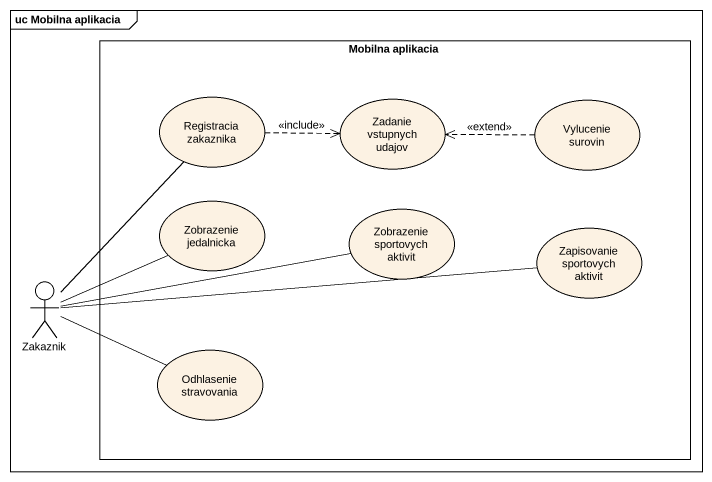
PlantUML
@startuml
mainframe uc Mobilna aplikacia
rectangle "Mobilna aplikacia" as Mobilna_aplikacia {
  usecase "Registracia zakaznika" as Registracia_zakaznika
  usecase "Zadanie vstupnych udajov" as Zadanie_vstupnych_udajov
  usecase "Vylucenie surovin" as Vylucenie_surovin
  usecase "Zobrazenie jedalnicka" as Zobrazenie_jedalnicka
  usecase "Zobrazenie sportovych aktivit" as Zobrazenie_sportovych
  usecase "Zapisovanie sportovych aktivit" as Zapisovanie_sportovych
  usecase "Odhlasenie stravovania" as Odhlasenie_stravovania
}
actor Zakaznik
Registracia_zakaznika .right.> Zadanie_vstupnych_udajov : <<include>>
Vylucenie_surovin .left.> Zadanie_vstupnych_udajov : <<extend>>
Zakaznik -up- Registracia_zakaznika
Zakaznik -right- Zobrazenie_jedalnicka
Zakaznik -right- Zobrazenie_sportovych
Zakaznik -right- Zapisovanie_sportovych
Zakaznik -right- Odhlasenie_stravovania
@enduml
